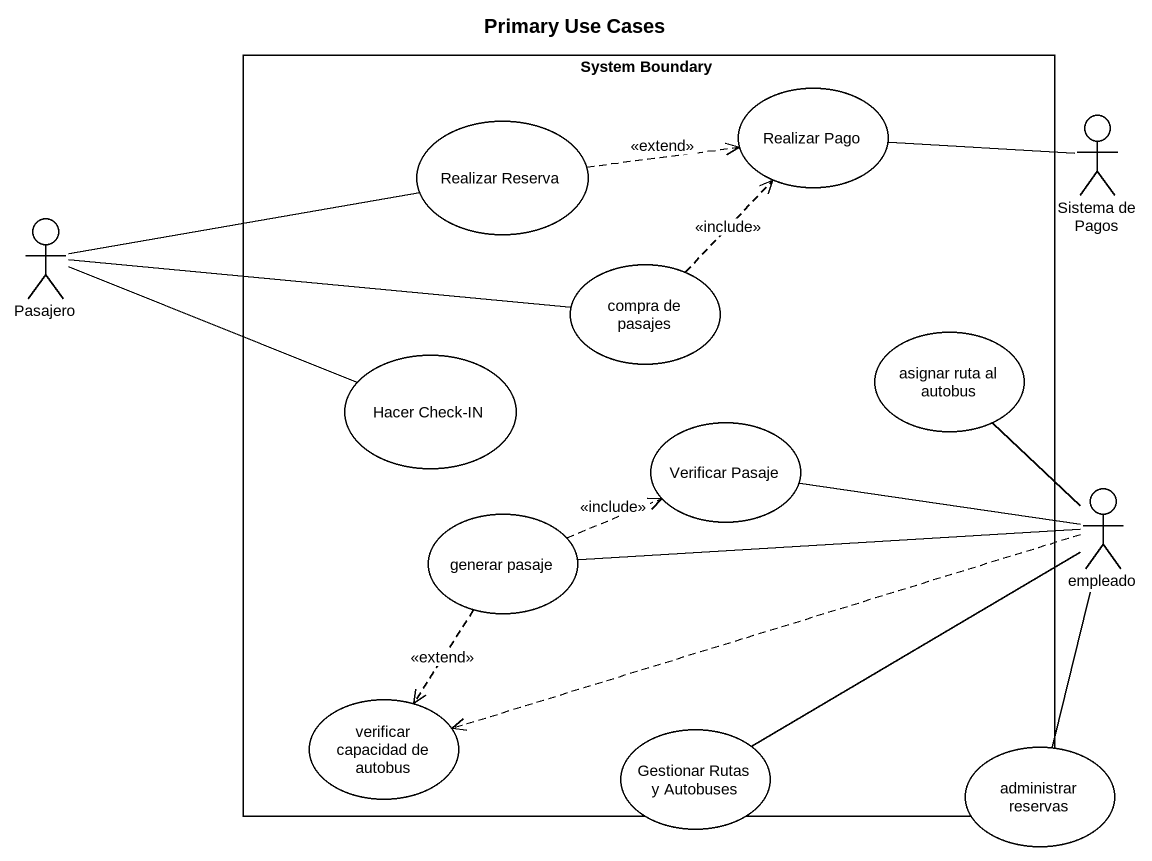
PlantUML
@startuml
title Primary Use Cases
rectangle "System Boundary" as System_Boundary {
  usecase "Realizar Reserva" as Realizar_Reserva
  usecase "Realizar Pago" as Realizar_Pago
  usecase "compra de pasajes" as compra_de_pasajes
  usecase "asignar ruta al autobus" as asignar_ruta_al_autobus
  usecase "Hacer Check-IN" as Hacer_Check_IN
  usecase "Verificar Pasaje" as Verificar_Pasaje
  usecase "generar pasaje" as generar_pasaje
  usecase "verificar capacidad de autobus" as verificar_capacidad_de
}
actor "Sistema de Pagos" as Sistema_de_Pagos
actor Pasajero
actor empleado
usecase "Gestionar Rutas y Autobuses" as Gestionar_Rutas_y_Autobuses
usecase "administrar reservas" as administrar_reservas
Realizar_Reserva .right.> Realizar_Pago : <<extend>>
Sistema_de_Pagos -left- Realizar_Pago
Pasajero -right- Realizar_Reserva
Pasajero -right- compra_de_pasajes
Pasajero -right- Hacer_Check_IN
compra_de_pasajes .up.> Realizar_Pago : <<include>>
generar_pasaje .right.> Verificar_Pasaje : <<include>>
generar_pasaje ..> verificar_capacidad_de : <<extend>>
empleado -up- asignar_ruta_al_autobus
empleado -left- Verificar_Pasaje
empleado -left- generar_pasaje
empleado .left.> verificar_capacidad_de
empleado -left- Gestionar_Rutas_y_Autobuses
empleado -- administrar_reservas
@enduml
